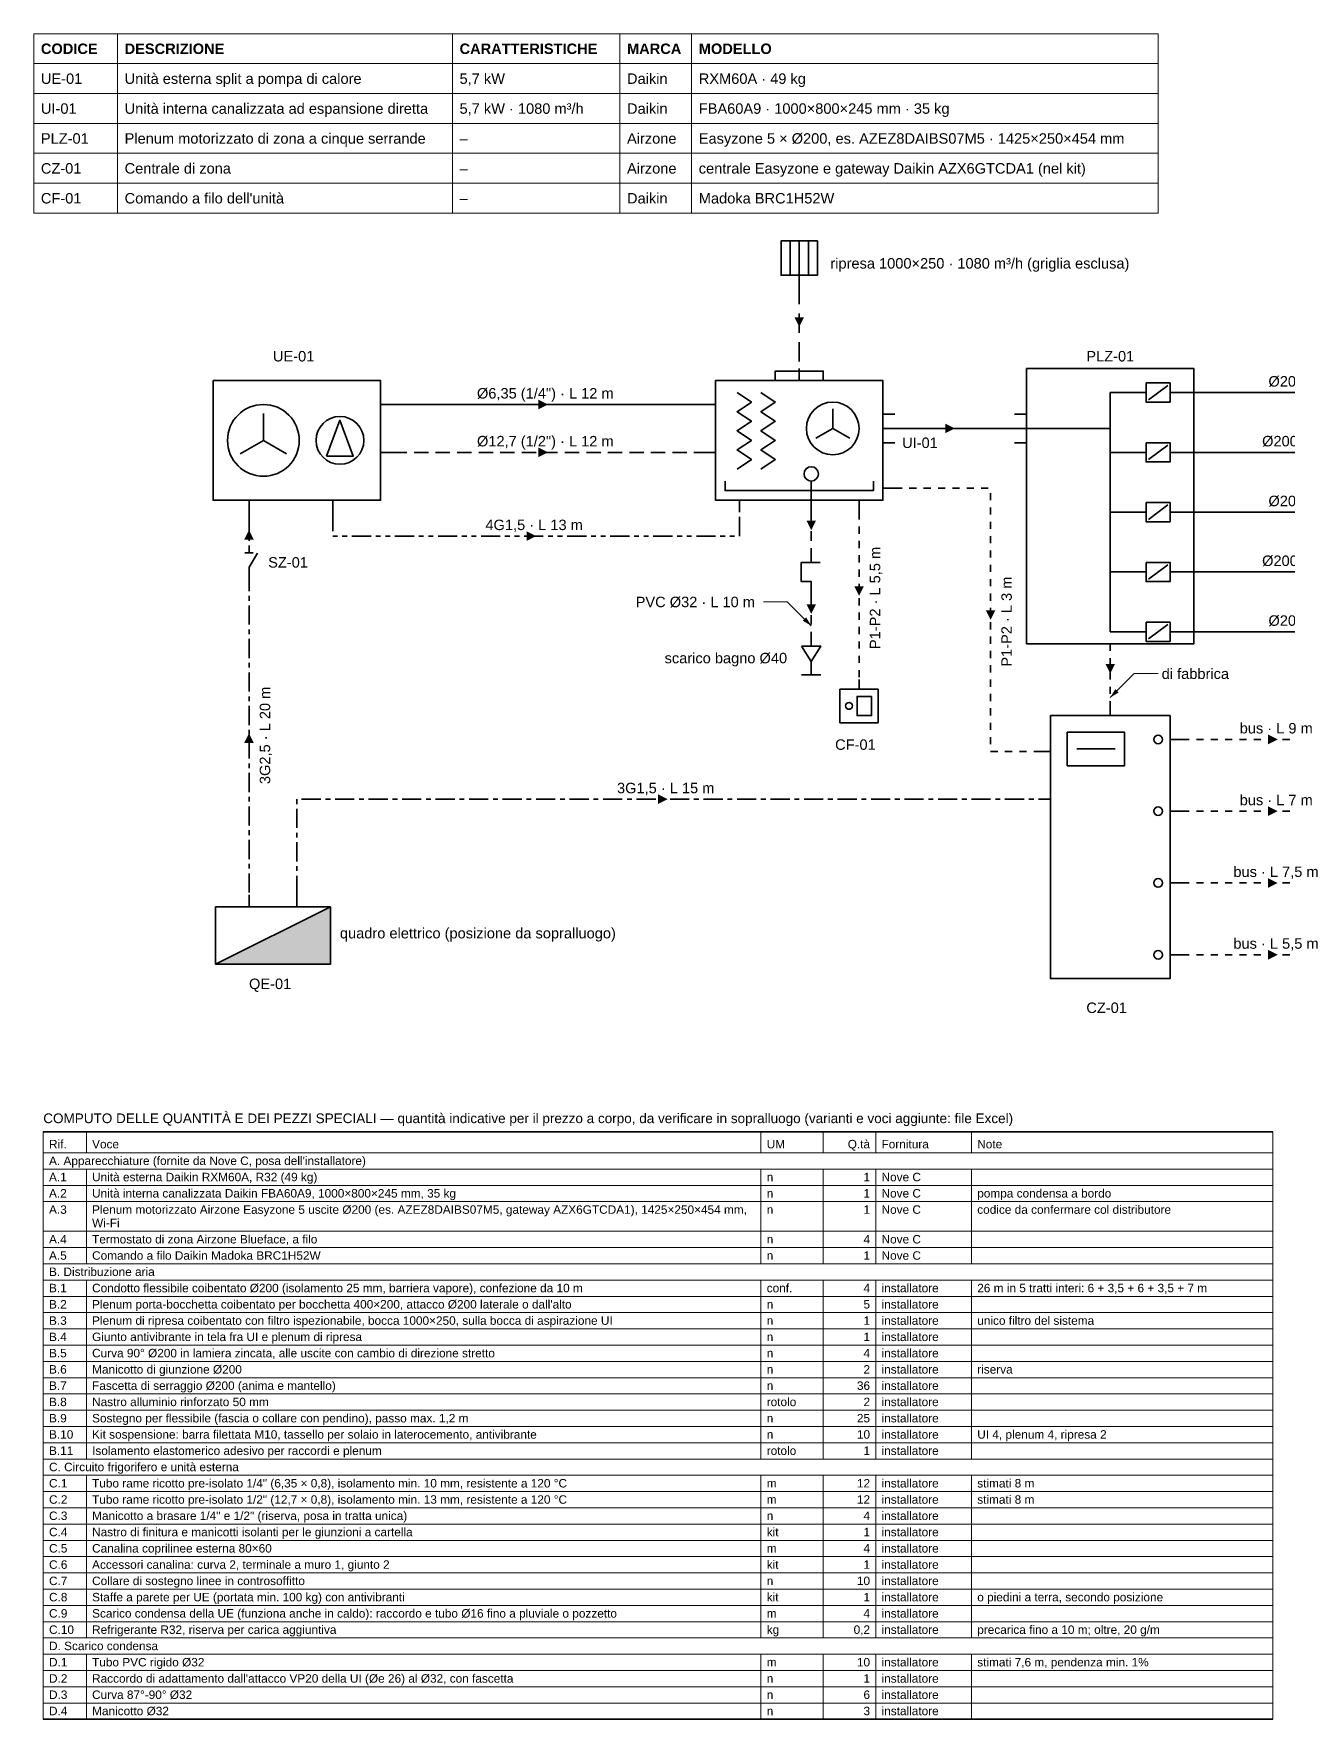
# Model space of a CAD drawing. Header units: millimetres. Extents: x 10 to 584, y 46 to 404.
# Drawn here: x 10 to 272, y 51.7 to 404 of the extents above; entities that cross this region are included whole.
import ezdxf
from ezdxf.enums import TextEntityAlignment as Align

# ---------------------------------------------------------------- set-up
doc = ezdxf.new("R2010")
doc.units = ezdxf.units.MM
for name, pattern in [('NOVEC_TRATTO_1P5_1P5', [3, 1.5, -1.5]), ('NOVEC_TRATTO_2_2', [4, 2, -2]), ('NOVEC_TRATTO_3_1P5', [4.5, 3, -1.5]), ('NOVEC_TRATTO_4_1_1_1', [7, 4, -1, 1, -1]), ('NOVEC_TRATTO_4_1_1_1_1_1', [9, 4, -1, 1, -1, 1, -1]), ('NOVEC_TRATTO_4_2', [6, 4, -2])]:
    doc.linetypes.add(name, pattern=pattern)
for name, color, linetype, lineweight, true_color in [('E-CTRL-BUS', 144, 'NOVEC_TRATTO_1P5_1P5', 35, 0x1f618d), ('E-POWR-CIRC', 13, 'NOVEC_TRATTO_4_1_1_1', 35, 0xb03a2e), ('E-POWR-LINK', 32, 'NOVEC_TRATTO_4_1_1_1_1_1', 35, 0xa04000), ('M-CNDS-PIPE', 252, 'NOVEC_TRATTO_2_2', 35, 0x616a6b), ('M-HVAC-RETN', 134, 'NOVEC_TRATTO_4_2', 35, 0x148f77), ('M-HVAC-SPLY', 134, 'Continuous', 35, 0x148f77), ('M-REFG-GASS', 205, 'NOVEC_TRATTO_3_1P5', 35, 0x6c3483), ('M-REFG-LIQD', 205, 'Continuous', 35, 0x6c3483)]:
    doc.layers.add(name, color=color, linetype=linetype, lineweight=lineweight, true_color=true_color)
for name, color, linetype, lineweight in [('M-ANNO-DIAM', 7, 'Continuous', 18), ('M-ANNO-IDEN', 7, 'Continuous', 18), ('M-ANNO-SCHD', 7, 'Continuous', 18), ('M-DIAG-EQPM', 7, 'Continuous', 35)]:
    doc.layers.add(name, color=color, linetype=linetype, lineweight=lineweight)
doc.styles.add('NOVEC_ARIAL', font='arial.ttf')
doc.styles.add('NOVEC_ARIAL_GRASSETTO', font='arialbd.ttf')

# ---------------------------------------------------------------- blocks, each defined once
blk = doc.blocks.new('NoveC_FlowArrow')
h = blk.add_hatch(color=0)
h.dxf.hatch_style = 1
h.paths.add_polyline_path([(0, 0), (-2, 1), (-2, -1)])
blk = doc.blocks.new('NoveC_ReturnGrille')
at = {"color": 0, "linetype": 'Continuous', "lineweight": -2}
for p, q in [((0.8, -3.1), (8, -3.1)), ((0.8, -5), (8, -5)), ((0.8, -6.9), (8, -6.9)), ((8, -5), (10, -5))]:
    blk.add_line(p, q, dxfattribs=at)
blk.add_lwpolyline([(0.8, -1.2), (8, -1.2), (8, -8.8), (0.8, -8.8)], close=True, dxfattribs=at)
blk = doc.blocks.new('NoveC_SplitOutdoorUnit')
at = {"color": 0, "linetype": 'Continuous', "lineweight": -2}
for p, q in [((13, -15), (13, -9.4)), ((37.5, -7.5), (40, -7.5)), ((13, -15), (8.15, -17.8)), ((13, -15), (17.85, -17.8)), ((37.5, -17.5), (40, -17.5)), ((10, -27.5), (10, -30)), ((27.5, -27.5), (27.5, -30))]:
    blk.add_line(p, q, dxfattribs=at)
for points in [[(2.5, -2.5), (37.5, -2.5), (37.5, -27.5), (2.5, -27.5)], [(26.2, -18.3), (29, -10.8), (31.8, -18.3)]]:
    blk.add_lwpolyline(points, close=True, dxfattribs=at)
for centre, radius in [((13, -15), 7.5), ((29, -15), 5)]:
    blk.add_circle(centre, radius, dxfattribs=at)
blk = doc.blocks.new('NoveC_ElectricalPanel')
at = {"linetype": 'Continuous', "lineweight": -2}
h = blk.add_hatch(color=0, dxfattribs=at)
h.dxf.hatch_style = 1
h.paths.add_polyline_path([(0.5, -14.5), (24.5, -2.5), (24.5, -14.5)])
at = {"color": 0, "linetype": 'Continuous', "lineweight": -2}
for p, q in [((7.5, 0), (7.5, -2.5)), ((17.5, 0), (17.5, -2.5))]:
    blk.add_line(p, q, dxfattribs=at)
for points in [[(0.5, -2.5), (24.5, -2.5), (24.5, -14.5), (0.5, -14.5)], [(0.5, -14.5), (24.5, -2.5), (24.5, -14.5)]]:
    blk.add_lwpolyline(points, close=True, dxfattribs=at)
blk = doc.blocks.new('NoveC_DuctedIndoorUnit')
at = {"color": 0, "linetype": 'Continuous', "lineweight": -2}
for p, q in [((20, 0), (20, -2.5)), ((0, -7.5), (2.5, -7.5)), ((27, -12.5), (27, -8.4)), ((27, -12.5), (23.45, -14.55)), ((27, -12.5), (30.55, -14.55)), ((37.5, -12.5), (40, -12.5)), ((0, -17.5), (2.5, -17.5)), ((22.5, -23.5), (22.5, -30)), ((7.5, -27.5), (7.5, -30)), ((32.5, -27.5), (32.5, -30)), ((37.5, -25), (40, -25))]:
    blk.add_line(p, q, dxfattribs=at)
blk.add_lwpolyline([(2.5, -2.5), (37.5, -2.5), (37.5, -27.5), (2.5, -27.5)], close=True, dxfattribs=at)
for points in [[(15, -2.5), (15, -0.5), (25, -0.5), (25, -2.5)], [(7, -5), (10, -7), (7, -9), (10, -11), (7, -13), (10, -15), (7, -17), (10, -19), (7, -21)], [(12, -5), (15, -7), (12, -9), (15, -11), (12, -13), (15, -15), (12, -17), (15, -19), (12, -21)], [(37.5, -9.5), (40, -9.5)], [(37.5, -15.5), (40, -15.5)], [(4.5, -23.5), (4.5, -25.5), (35.5, -25.5), (35.5, -23.5)]]:
    blk.add_lwpolyline(points, dxfattribs=at)
for centre, radius in [((27, -12.5), 5.5), ((22.5, -22), 1.5)]:
    blk.add_circle(centre, radius, dxfattribs=at)
blk = doc.blocks.new('NoveC_CondensateOutlet')
at = {"color": 0, "linetype": 'Continuous', "lineweight": -2}
for p, q in [((2.5, 0), (2.5, -3)), ((2.5, -6.2), (2.5, -9)), ((0.5, -9), (4.5, -9))]:
    blk.add_line(p, q, dxfattribs=at)
blk.add_lwpolyline([(0.5, -3), (4.5, -3), (2.5, -6.2)], close=True, dxfattribs=at)
blk = doc.blocks.new('NoveC_WiredRemote')
at = {"color": 0, "linetype": 'Continuous', "lineweight": -2}
blk.add_line((0, -5), (2, -5), dxfattribs=at)
for points in [[(2, -1), (9, -1), (9, -9), (2, -9)], [(3.5, -2.4), (7.5, -2.4), (7.5, -5.4), (3.5, -5.4)]]:
    blk.add_lwpolyline(points, close=True, dxfattribs=at)
blk.add_circle((5.5, -7.1), 0.7, dxfattribs=at)
blk = doc.blocks.new('NoveC_ZoningPlenum5')
at = {"color": 0, "linetype": 'Continuous', "lineweight": -2}
for p, q in [((28, -6.5), (32, -3.5)), ((20, -5), (20, -55)), ((20, -5), (27.5, -5)), ((32.5, -5), (40, -5)), ((0, -12.5), (2.5, -12.5)), ((2.5, -12.5), (20, -12.5)), ((20, -17.5), (27.5, -17.5)), ((28, -19), (32, -16)), ((32.5, -17.5), (40, -17.5)), ((20, -30), (27.5, -30)), ((28, -31.5), (32, -28.5)), ((32.5, -30), (40, -30)), ((28, -44), (32, -41)), ((20, -42.5), (27.5, -42.5)), ((32.5, -42.5), (40, -42.5)), ((20, -55), (27.5, -55)), ((28, -56.5), (32, -53.5)), ((32.5, -55), (40, -55))]:
    blk.add_line(p, q, dxfattribs=at)
for points in [[(2.5, 0), (37.5, 0), (37.5, -57.5), (2.5, -57.5)], [(27.5, -3), (32.5, -3), (32.5, -7), (27.5, -7)], [(27.5, -15.5), (32.5, -15.5), (32.5, -19.5), (27.5, -19.5)], [(27.5, -28), (32.5, -28), (32.5, -32), (27.5, -32)], [(27.5, -40.5), (32.5, -40.5), (32.5, -44.5), (27.5, -44.5)], [(27.5, -53), (32.5, -53), (32.5, -57), (27.5, -57)]]:
    blk.add_lwpolyline(points, close=True, dxfattribs=at)
for points in [[(0, -9.5), (2.5, -9.5)], [(0, -15.5), (2.5, -15.5)]]:
    blk.add_lwpolyline(points, dxfattribs=at)
blk = doc.blocks.new('NoveC_ZoneController')
at = {"color": 0, "linetype": 'Continuous', "lineweight": -2}
for p, q in [((15, 0), (15, -2.5)), ((0, -10), (2.5, -10)), ((8, -9.5), (16, -9.5)), ((27.5, -7.5), (30, -7.5)), ((0, -20), (2.5, -20)), ((27.5, -22.5), (30, -22.5)), ((27.5, -37.5), (30, -37.5)), ((27.5, -52.5), (30, -52.5))]:
    blk.add_line(p, q, dxfattribs=at)
for points in [[(2.5, -2.5), (27.5, -2.5), (27.5, -57.5), (2.5, -57.5)], [(6, -6), (18, -6), (18, -13), (6, -13)]]:
    blk.add_lwpolyline(points, close=True, dxfattribs=at)
for centre in [(25, -7.5), (25, -22.5), (25, -37.5), (25, -52.5)]:
    blk.add_circle(centre, 0.9, dxfattribs=at)
blk = doc.blocks.new('NoveC_CondensateTrap')
at = {"color": 0, "linetype": 'Continuous', "lineweight": -2}
blk.add_line((3, -0.6), (3, -2.5), dxfattribs=at)
blk.add_lwpolyline([(0, -2.5), (3, -2.5), (3, -4.6), (7, -4.6), (7, -2.5), (10, -2.5)], dxfattribs=at)
blk = doc.blocks.new('NoveC_IsolatorSwitch')
at = {"color": 0, "linetype": 'Continuous', "lineweight": -2}
for p, q in [((0, -2.5), (1, -2.5)), ((1, -2.5), (3.9, -0.7)), ((4, -1.6), (4, -3.4)), ((4, -2.5), (5, -2.5))]:
    blk.add_line(p, q, dxfattribs=at)

msp = doc.modelspace()

# ---------------------------------------------------------------- linework, layer by layer
at = {"layer": 'E-CTRL-BUS', "flags": 128}
for points in [[(190, 309), (210, 309), (210, 254), (220, 254)], [(182.5, 304), (182.5, 269)], [(235, 276.5), (235, 264)], [(250, 256.5), (290, 256.5)], [(250, 241.5), (290, 241.5)], [(250, 226.5), (290, 226.5)], [(250, 211.5), (290, 211.5)]]:
    msp.add_lwpolyline(points, dxfattribs=at)
at = {"layer": 'E-POWR-CIRC', "flags": 128}
for points in [[(55, 304), (55, 296.5)], [(55, 291.5), (55, 224)], [(65, 224), (65, 244), (220, 244)]]:
    msp.add_lwpolyline(points, dxfattribs=at)
at = {"layer": 'E-POWR-LINK', "flags": 128}
msp.add_lwpolyline([(72.5, 304), (72.5, 299), (157.5, 299), (157.5, 304)], dxfattribs=at)
at = {"layer": 'M-ANNO-DIAM'}
for p, q in [((167.5, 285.25), (162.5, 285.25)), ((172.5, 280.25), (167.5, 285.25)), ((235, 265.25), (240, 270.25)), ((240, 270.25), (245, 270.25))]:
    msp.add_line(p, q, dxfattribs=at)
for points in [[(172.5, 280.25), (170.7322, 281.3107), (171.4393, 282.0178)], [(235, 265.25), (236.0607, 267.0178), (236.7678, 266.3107)]]:
    msp.add_solid(points, dxfattribs=at)
at = {"layer": 'M-ANNO-SCHD'}
for p, q in [((10, 404), (245, 404)), ((10, 404), (10, 366.5)), ((27.5, 404), (27.5, 366.5)), ((97.5, 404), (97.5, 366.5)), ((132.5, 404), (132.5, 366.5)), ((147.5, 404), (147.5, 366.5)), ((245, 404), (245, 366.5)), ((10, 397.75), (245, 397.75)), ((10, 391.5), (245, 391.5)), ((10, 385.25), (245, 385.25)), ((10, 379), (245, 379)), ((10, 372.75), (245, 372.75)), ((10, 366.5), (245, 366.5))]:
    msp.add_line(p, q, dxfattribs=at)
at = {"layer": 'M-ANNO-SCHD', "lineweight": 35}
for p, q in [((12, 174.5), (269, 174.5)), ((12, 51.7), (269, 51.7))]:
    msp.add_line(p, q, dxfattribs=at)
at = {"layer": 'M-ANNO-SCHD', "lineweight": 18}
for p, q in [((12, 174.5), (12, 51.7)), ((21, 174.5), (21, 170.1)), ((162, 174.5), (162, 170.1)), ((175, 174.5), (175, 170.1)), ((186, 174.5), (186, 170.1)), ((206, 174.5), (206, 170.1)), ((269, 174.5), (269, 51.7)), ((12, 170.1), (269, 170.1)), ((12, 166.7), (269, 166.7)), ((21, 166.7), (21, 146.9)), ((162, 166.7), (162, 146.9)), ((175, 166.7), (175, 146.9)), ((186, 166.7), (186, 146.9)), ((206, 166.7), (206, 146.9)), ((12, 163.3), (269, 163.3)), ((12, 159.9), (269, 159.9)), ((12, 153.7), (269, 153.7)), ((12, 150.3), (269, 150.3)), ((12, 146.9), (269, 146.9)), ((12, 143.5), (269, 143.5)), ((21, 143.5), (21, 106.1)), ((162, 143.5), (162, 106.1)), ((175, 143.5), (175, 106.1)), ((186, 143.5), (186, 106.1)), ((206, 143.5), (206, 106.1)), ((12, 140.1), (269, 140.1)), ((12, 136.7), (269, 136.7)), ((12, 133.3), (269, 133.3)), ((12, 129.9), (269, 129.9)), ((12, 126.5), (269, 126.5)), ((12, 123.1), (269, 123.1)), ((12, 119.7), (269, 119.7)), ((12, 116.3), (269, 116.3)), ((12, 112.9), (269, 112.9)), ((12, 109.5), (269, 109.5)), ((12, 106.1), (269, 106.1)), ((12, 102.7), (269, 102.7)), ((21, 102.7), (21, 68.7)), ((162, 102.7), (162, 68.7)), ((175, 102.7), (175, 68.7)), ((186, 102.7), (186, 68.7)), ((206, 102.7), (206, 68.7)), ((12, 99.3), (269, 99.3)), ((12, 95.9), (269, 95.9)), ((12, 92.5), (269, 92.5)), ((12, 89.1), (269, 89.1)), ((12, 85.7), (269, 85.7)), ((12, 82.3), (269, 82.3)), ((12, 78.9), (269, 78.9)), ((12, 75.5), (269, 75.5)), ((12, 72.1), (269, 72.1)), ((12, 68.7), (269, 68.7)), ((12, 65.3), (269, 65.3)), ((21, 65.3), (21, 51.7)), ((162, 65.3), (162, 51.7)), ((175, 65.3), (175, 51.7)), ((186, 65.3), (186, 51.7)), ((206, 65.3), (206, 51.7)), ((12, 61.9), (269, 61.9)), ((12, 58.5), (269, 58.5)), ((12, 55.1), (269, 55.1)), ((12, 51.7), (269, 51.7))]:
    msp.add_line(p, q, dxfattribs=at)
at = {"layer": 'M-CNDS-PIPE', "flags": 128}
for points in [[(172.5, 304), (172.5, 296.5)], [(172.5, 286.5), (172.5, 279)]]:
    msp.add_lwpolyline(points, dxfattribs=at)
at = {"layer": 'M-HVAC-RETN', "flags": 128}
msp.add_lwpolyline([(170, 351.5), (170, 334)], dxfattribs=at)
at = {"layer": 'M-HVAC-SPLY', "flags": 128}
for points in [[(255, 329), (315, 329)], [(190, 321.5), (215, 321.5)], [(255, 316.5), (315, 316.5)], [(255, 304), (315, 304)], [(255, 291.5), (315, 291.5)], [(255, 279), (315, 279)]]:
    msp.add_lwpolyline(points, dxfattribs=at)
at = {"layer": 'M-REFG-GASS', "flags": 128}
msp.add_lwpolyline([(85, 316.5), (150, 316.5)], dxfattribs=at)
at = {"layer": 'M-REFG-LIQD', "flags": 128}
msp.add_lwpolyline([(85, 326.5), (150, 326.5)], dxfattribs=at)

# ---------------------------------------------------------------- block references
at = {"layer": 'E-CTRL-BUS', "rotation": 270}
for p in [(182.5, 286.5), (210, 281.5), (235, 270.25)]:
    msp.add_blockref('NoveC_FlowArrow', p, dxfattribs=at)
at = {"layer": 'E-CTRL-BUS'}
for p in [(270, 256.5), (270, 241.5), (270, 226.5), (270, 211.5)]:
    msp.add_blockref('NoveC_FlowArrow', p, dxfattribs=at)
at = {"layer": 'E-POWR-CIRC', "rotation": 90}
for p in [(55, 300.25), (55, 257.75)]:
    msp.add_blockref('NoveC_FlowArrow', p, dxfattribs=at)
at = {"layer": 'E-POWR-CIRC'}
msp.add_blockref('NoveC_FlowArrow', (142.5, 244), dxfattribs=at)
at = {"layer": 'E-POWR-LINK'}
msp.add_blockref('NoveC_FlowArrow', (115, 299), dxfattribs=at)
at = {"layer": 'M-CNDS-PIPE', "rotation": 270}
for p in [(172.5, 300.25), (172.5, 282.75)]:
    msp.add_blockref('NoveC_FlowArrow', p, dxfattribs=at)
at = {"layer": 'M-DIAG-EQPM', "rotation": 270}
for name, p in [('NoveC_ReturnGrille', (175, 361.5)), ('NoveC_CondensateTrap', (175, 296.5)), ('NoveC_WiredRemote', (187.5, 269))]:
    msp.add_blockref(name, p, dxfattribs=at)
at = {"layer": 'M-DIAG-EQPM'}
for name, p in [('NoveC_SplitOutdoorUnit', (45, 334)), ('NoveC_DuctedIndoorUnit', (150, 334)), ('NoveC_ZoningPlenum5', (215, 334)), ('NoveC_CondensateOutlet', (170, 279)), ('NoveC_ZoneController', (220, 264)), ('NoveC_ElectricalPanel', (47.5, 224))]:
    msp.add_blockref(name, p, dxfattribs=at)
at = {"layer": 'M-DIAG-EQPM', "xscale": -1, "rotation": 270}
msp.add_blockref('NoveC_IsolatorSwitch', (57.5, 291.5), dxfattribs=at)
at = {"layer": 'M-HVAC-RETN', "rotation": 270}
msp.add_blockref('NoveC_FlowArrow', (170, 342.75), dxfattribs=at)
at = {"layer": 'M-HVAC-SPLY'}
msp.add_blockref('NoveC_FlowArrow', (202.5, 321.5), dxfattribs=at)
at = {"layer": 'M-REFG-GASS'}
msp.add_blockref('NoveC_FlowArrow', (117.5, 316.5), dxfattribs=at)
at = {"layer": 'M-REFG-LIQD'}
msp.add_blockref('NoveC_FlowArrow', (117.5, 326.5), dxfattribs=at)

# ---------------------------------------------------------------- texts
at = {"layer": 'M-ANNO-DIAM', "style": 'NOVEC_ARIAL'}
for s, p in [('Ø200 · 270 m³/h · L 6 m', (268.05979, 330.25)), ('Ø6,35 (1/4") · L 12 m', (102.64259, 327.75)), ('Ø12,7 (1/2") · L 12 m', (102.64259, 317.75)), ('Ø200 · 280 m³/h · L 3,5 m', (266.73581, 317.75)), ('Ø200 · 210 m³/h · L 6 m', (268.05979, 305.25)), ('4G1,5 · L 13 m', (104.41138, 300.25)), ('Ø200 · 275 m³/h · L 3,5 m', (266.73581, 292.75)), ('PVC Ø32 · L 10 m', (135.81025, 284.13875)), ('Ø200 · 275 m³/h · L 7 m', (268.05979, 280.25)), ('di fabbrica', (245.75, 269.13875)), ('bus · L 9 m', (262.05933, 257.75)), ('3G1,5 · L 15 m', (131.91137, 245.25)), ('bus · L 7 m', (262.05933, 242.75)), ('bus · L 7,5 m', (260.73535, 227.75)), ('bus · L 5,5 m', (260.73535, 212.75))]:
    msp.add_text(s, height=2.1844, dxfattribs=at).set_placement(p)
for s, p in [('P1-P2 · L 5,5 m', (186.925, 275.38274)), ('P1-P2 · L 3 m', (214.425, 271.70671)), ('3G2,5 · L 20 m', (59.425, 247.16138))]:
    msp.add_text(s, height=2.1844, rotation=90, dxfattribs=at).set_placement(p)
at = {"layer": 'M-ANNO-IDEN', "style": 'NOVEC_ARIAL'}
for s, p in [('ripresa 1000×250 · 1080 m³/h (griglia esclusa)', (176.5, 354.9125)), ('UE-01', (60, 335.5)), ('PLZ-01', (230, 335.5)), ('UI-01', (191.5, 317.4125)), ('SZ-01', (59, 292.4125)), ('scarico bagno Ø40', (141.85223, 272.4125)), ('CF-01', (177.5, 254.325)), ('quadro elettrico (posizione da sopralluogo)', (74, 214.9125)), ('QE-01', (55, 204.325)), ('CZ-01', (230, 199.325))]:
    msp.add_text(s, height=2.1844, dxfattribs=at).set_placement(p)
at = {"layer": 'M-ANNO-SCHD'}
for s, height, style, p in [('CODICE', 2.1844, 'NOVEC_ARIAL_GRASSETTO', (11.5, 399.76375)), ('DESCRIZIONE', 2.1844, 'NOVEC_ARIAL_GRASSETTO', (29, 399.76375)), ('CARATTERISTICHE', 2.1844, 'NOVEC_ARIAL_GRASSETTO', (99, 399.76375)), ('MARCA', 2.1844, 'NOVEC_ARIAL_GRASSETTO', (134, 399.76375)), ('MODELLO', 2.1844, 'NOVEC_ARIAL_GRASSETTO', (149, 399.76375)), ('UE-01', 2.1844, 'NOVEC_ARIAL', (11.5, 393.51375)), ('Unità esterna split a pompa di calore', 2.1844, 'NOVEC_ARIAL', (29, 393.51375)), ('5,7 kW', 2.1844, 'NOVEC_ARIAL', (99, 393.51375)), ('Daikin', 2.1844, 'NOVEC_ARIAL', (134, 393.51375)), ('RXM60A · 49 kg', 2.1844, 'NOVEC_ARIAL', (149, 393.51375)), ('UI-01', 2.1844, 'NOVEC_ARIAL', (11.5, 387.26375)), ('Unità interna canalizzata ad espansione diretta', 2.1844, 'NOVEC_ARIAL', (29, 387.26375)), ('5,7 kW · 1080 m³/h', 2.1844, 'NOVEC_ARIAL', (99, 387.26375)), ('Daikin', 2.1844, 'NOVEC_ARIAL', (134, 387.26375)), ('FBA60A9 · 1000×800×245 mm · 35 kg', 2.1844, 'NOVEC_ARIAL', (149, 387.26375)), ('PLZ-01', 2.1844, 'NOVEC_ARIAL', (11.5, 381.01375)), ('Plenum motorizzato di zona a cinque serrande', 2.1844, 'NOVEC_ARIAL', (29, 381.01375)), ('–', 2.1844, 'NOVEC_ARIAL', (99, 381.01375)), ('Airzone', 2.1844, 'NOVEC_ARIAL', (134, 381.01375)), ('Easyzone 5 × Ø200, es. AZEZ8DAIBS07M5 · 1425×250×454 mm', 2.1844, 'NOVEC_ARIAL', (149, 381.01375)), ('CZ-01', 2.1844, 'NOVEC_ARIAL', (11.5, 374.76375)), ('Centrale di zona', 2.1844, 'NOVEC_ARIAL', (29, 374.76375)), ('Airzone', 2.1844, 'NOVEC_ARIAL', (134, 374.76375)), ('centrale Easyzone e gateway Daikin AZX6GTCDA1 (nel kit)', 2.1844, 'NOVEC_ARIAL', (149, 374.76375)), ('–', 2.1844, 'NOVEC_ARIAL', (99, 374.76375)), ('CF-01', 2.1844, 'NOVEC_ARIAL', (11.5, 368.51375)), ("Comando a filo dell'unità", 2.1844, 'NOVEC_ARIAL', (29, 368.51375)), ('Daikin', 2.1844, 'NOVEC_ARIAL', (134, 368.51375)), ('Madoka BRC1H52W', 2.1844, 'NOVEC_ARIAL', (149, 368.51375)), ('–', 2.1844, 'NOVEC_ARIAL', (99, 368.51375)), ('COMPUTO DELLE QUANTITÀ E DEI PEZZI SPECIALI — quantità indicative per il prezzo a corpo, da verificare in sopralluogo (varianti e voci aggiunte: file Excel)', 2.0208384, 'NOVEC_ARIAL', (12, 176.3)), ('Rif.', 1.768234, 'NOVEC_ARIAL', (13.2, 171.03)), ('Voce', 1.768234, 'NOVEC_ARIAL', (22.2, 171.03)), ('UM', 1.768234, 'NOVEC_ARIAL', (163.2, 171.03)), ('Fornitura', 1.768234, 'NOVEC_ARIAL', (187.2, 171.03)), ('Note', 1.768234, 'NOVEC_ARIAL', (207.2, 171.03)), ("A. Apparecchiature (fornite da Nove C, posa dell'installatore)", 1.7682336, 'NOVEC_ARIAL', (13.2, 167.55)), ('A.1', 1.768234, 'NOVEC_ARIAL', (13.2, 164.15)), ('Unità esterna Daikin RXM60A, R32 (49 kg)', 1.7682336, 'NOVEC_ARIAL', (22.2, 164.15)), ('Nove C', 1.768234, 'NOVEC_ARIAL', (187.2, 164.15)), ('A.2', 1.768234, 'NOVEC_ARIAL', (13.2, 160.75)), ('Unità interna canalizzata Daikin FBA60A9, 1000×800×245 mm, 35 kg', 1.7682336, 'NOVEC_ARIAL', (22.2, 160.75)), ('n', 1.76823, 'NOVEC_ARIAL', (163.2, 164.15)), ('n', 1.76823, 'NOVEC_ARIAL', (163.2, 160.75)), ('Nove C', 1.768234, 'NOVEC_ARIAL', (187.2, 160.75)), ('pompa condensa a bordo', 1.7682336, 'NOVEC_ARIAL', (207.2, 160.75)), ('A.3', 1.768234, 'NOVEC_ARIAL', (13.2, 157.35)), ('Plenum motorizzato Airzone Easyzone 5 uscite Ø200 (es. AZEZ8DAIBS07M5, gateway AZX6GTCDA1), 1425×250×454 mm,', 1.7682336, 'NOVEC_ARIAL', (22.2, 157.35)), ('n', 1.76823, 'NOVEC_ARIAL', (163.2, 157.35)), ('Nove C', 1.768234, 'NOVEC_ARIAL', (187.2, 157.35)), ('codice da confermare col distributore', 1.7682336, 'NOVEC_ARIAL', (207.2, 157.35)), ('Wi-Fi', 1.768234, 'NOVEC_ARIAL', (22.2, 154.55)), ('A.4', 1.768234, 'NOVEC_ARIAL', (13.2, 151.15)), ('Termostato di zona Airzone Blueface, a filo', 1.7682336, 'NOVEC_ARIAL', (22.2, 151.15)), ('n', 1.76823, 'NOVEC_ARIAL', (163.2, 151.15)), ('Nove C', 1.768234, 'NOVEC_ARIAL', (187.2, 151.15)), ('A.5', 1.768234, 'NOVEC_ARIAL', (13.2, 147.75)), ('Comando a filo Daikin Madoka BRC1H52W', 1.7682336, 'NOVEC_ARIAL', (22.2, 147.75)), ('n', 1.76823, 'NOVEC_ARIAL', (163.2, 147.75)), ('Nove C', 1.768234, 'NOVEC_ARIAL', (187.2, 147.75)), ('B. Distribuzione aria', 1.7682336, 'NOVEC_ARIAL', (13.2, 144.35)), ('B.1', 1.768234, 'NOVEC_ARIAL', (13.2, 140.95)), ('Condotto flessibile coibentato Ø200 (isolamento 25 mm, barriera vapore), confezione da 10 m', 1.7682336, 'NOVEC_ARIAL', (22.2, 140.95)), ('conf.', 1.768234, 'NOVEC_ARIAL', (163.2, 140.95)), ('installatore', 1.7682336, 'NOVEC_ARIAL', (187.2, 140.95)), ('26 m in 5 tratti interi: 6 + 3,5 + 6 + 3,5 + 7 m', 1.7682336, 'NOVEC_ARIAL', (207.2, 140.95)), ('B.2', 1.768234, 'NOVEC_ARIAL', (13.2, 137.55)), ("Plenum porta-bocchetta coibentato per bocchetta 400×200, attacco Ø200 laterale o dall'alto", 1.7682336, 'NOVEC_ARIAL', (22.2, 137.55)), ('n', 1.76823, 'NOVEC_ARIAL', (163.2, 137.55)), ('installatore', 1.7682336, 'NOVEC_ARIAL', (187.2, 137.55)), ('B.3', 1.768234, 'NOVEC_ARIAL', (13.2, 134.15)), ('Plenum di ripresa coibentato con filtro ispezionabile, bocca 1000×250, sulla bocca di aspirazione UI', 1.7682336, 'NOVEC_ARIAL', (22.2, 134.15)), ('n', 1.76823, 'NOVEC_ARIAL', (163.2, 134.15)), ('installatore', 1.7682336, 'NOVEC_ARIAL', (187.2, 134.15)), ('unico filtro del sistema', 1.7682336, 'NOVEC_ARIAL', (207.2, 134.15)), ('B.4', 1.768234, 'NOVEC_ARIAL', (13.2, 130.75)), ('Giunto antivibrante in tela fra UI e plenum di ripresa', 1.7682336, 'NOVEC_ARIAL', (22.2, 130.75)), ('n', 1.76823, 'NOVEC_ARIAL', (163.2, 130.75)), ('installatore', 1.7682336, 'NOVEC_ARIAL', (187.2, 130.75)), ('B.5', 1.768234, 'NOVEC_ARIAL', (13.2, 127.35)), ('Curva 90° Ø200 in lamiera zincata, alle uscite con cambio di direzione stretto', 1.7682336, 'NOVEC_ARIAL', (22.2, 127.35)), ('n', 1.76823, 'NOVEC_ARIAL', (163.2, 127.35)), ('installatore', 1.7682336, 'NOVEC_ARIAL', (187.2, 127.35)), ('B.6', 1.768234, 'NOVEC_ARIAL', (13.2, 123.95)), ('Manicotto di giunzione Ø200', 1.7682336, 'NOVEC_ARIAL', (22.2, 123.95)), ('n', 1.76823, 'NOVEC_ARIAL', (163.2, 123.95)), ('installatore', 1.7682336, 'NOVEC_ARIAL', (187.2, 123.95)), ('riserva', 1.768234, 'NOVEC_ARIAL', (207.2, 123.95)), ('B.7', 1.768234, 'NOVEC_ARIAL', (13.2, 120.55)), ('Fascetta di serraggio Ø200 (anima e mantello)', 1.7682336, 'NOVEC_ARIAL', (22.2, 120.55)), ('n', 1.76823, 'NOVEC_ARIAL', (163.2, 120.55)), ('installatore', 1.7682336, 'NOVEC_ARIAL', (187.2, 120.55)), ('B.8', 1.768234, 'NOVEC_ARIAL', (13.2, 117.15)), ('Nastro alluminio rinforzato 50 mm', 1.7682336, 'NOVEC_ARIAL', (22.2, 117.15)), ('rotolo', 1.768234, 'NOVEC_ARIAL', (163.2, 117.15)), ('installatore', 1.7682336, 'NOVEC_ARIAL', (187.2, 117.15)), ('B.9', 1.768234, 'NOVEC_ARIAL', (13.2, 113.75)), ('Sostegno per flessibile (fascia o collare con pendino), passo max. 1,2 m', 1.7682336, 'NOVEC_ARIAL', (22.2, 113.75)), ('n', 1.76823, 'NOVEC_ARIAL', (163.2, 113.75)), ('installatore', 1.7682336, 'NOVEC_ARIAL', (187.2, 113.75)), ('B.10', 1.768234, 'NOVEC_ARIAL', (13.2, 110.35)), ('Kit sospensione: barra filettata M10, tassello per solaio in laterocemento, antivibrante', 1.7682336, 'NOVEC_ARIAL', (22.2, 110.35)), ('n', 1.76823, 'NOVEC_ARIAL', (163.2, 110.35)), ('installatore', 1.7682336, 'NOVEC_ARIAL', (187.2, 110.35)), ('UI 4, plenum 4, ripresa 2', 1.7682336, 'NOVEC_ARIAL', (207.2, 110.35)), ('B.11', 1.768234, 'NOVEC_ARIAL', (13.2, 106.95)), ('Isolamento elastomerico adesivo per raccordi e plenum', 1.7682336, 'NOVEC_ARIAL', (22.2, 106.95)), ('rotolo', 1.768234, 'NOVEC_ARIAL', (163.2, 106.95)), ('installatore', 1.7682336, 'NOVEC_ARIAL', (187.2, 106.95)), ('C. Circuito frigorifero e unità esterna', 1.7682336, 'NOVEC_ARIAL', (13.2, 103.55)), ('C.1', 1.768234, 'NOVEC_ARIAL', (13.2, 100.15)), ('Tubo rame ricotto pre-isolato 1/4" (6,35 × 0,8), isolamento min. 10 mm, resistente a 120 °C', 1.7682336, 'NOVEC_ARIAL', (22.2, 100.15)), ('m', 1.76823, 'NOVEC_ARIAL', (163.2, 100.15)), ('installatore', 1.7682336, 'NOVEC_ARIAL', (187.2, 100.15)), ('stimati 8 m', 1.7682336, 'NOVEC_ARIAL', (207.2, 100.15)), ('C.2', 1.768234, 'NOVEC_ARIAL', (13.2, 96.75)), ('C.3', 1.768234, 'NOVEC_ARIAL', (13.2, 93.35)), ('Tubo rame ricotto pre-isolato 1/2" (12,7 × 0,8), isolamento min. 13 mm, resistente a 120 °C', 1.7682336, 'NOVEC_ARIAL', (22.2, 96.75)), ('Manicotto a brasare 1/4" e 1/2" (riserva, posa in tratta unica)', 1.7682336, 'NOVEC_ARIAL', (22.2, 93.35)), ('m', 1.76823, 'NOVEC_ARIAL', (163.2, 96.75)), ('installatore', 1.7682336, 'NOVEC_ARIAL', (187.2, 96.75)), ('installatore', 1.7682336, 'NOVEC_ARIAL', (187.2, 93.35)), ('stimati 8 m', 1.7682336, 'NOVEC_ARIAL', (207.2, 96.75)), ('C.4', 1.768234, 'NOVEC_ARIAL', (13.2, 89.95)), ('Nastro di finitura e manicotti isolanti per le giunzioni a cartella', 1.7682336, 'NOVEC_ARIAL', (22.2, 89.95)), ('n', 1.76823, 'NOVEC_ARIAL', (163.2, 93.35)), ('kit', 1.768234, 'NOVEC_ARIAL', (163.2, 89.95)), ('installatore', 1.7682336, 'NOVEC_ARIAL', (187.2, 89.95)), ('C.5', 1.768234, 'NOVEC_ARIAL', (13.2, 86.55)), ('Canalina coprilinee esterna 80×60', 1.7682336, 'NOVEC_ARIAL', (22.2, 86.55)), ('installatore', 1.7682336, 'NOVEC_ARIAL', (187.2, 86.55)), ('C.6', 1.768234, 'NOVEC_ARIAL', (13.2, 83.15)), ('Accessori canalina: curva 2, terminale a muro 1, giunto 2', 1.7682336, 'NOVEC_ARIAL', (22.2, 83.15)), ('m', 1.76823, 'NOVEC_ARIAL', (163.2, 86.55)), ('kit', 1.768234, 'NOVEC_ARIAL', (163.2, 83.15)), ('installatore', 1.7682336, 'NOVEC_ARIAL', (187.2, 83.15)), ('C.7', 1.768234, 'NOVEC_ARIAL', (13.2, 79.75)), ('Collare di sostegno linee in controsoffitto', 1.7682336, 'NOVEC_ARIAL', (22.2, 79.75)), ('n', 1.76823, 'NOVEC_ARIAL', (163.2, 79.75)), ('installatore', 1.7682336, 'NOVEC_ARIAL', (187.2, 79.75)), ('C.8', 1.768234, 'NOVEC_ARIAL', (13.2, 76.35)), ('Staffe a parete per UE (portata min. 100 kg) con antivibranti', 1.7682336, 'NOVEC_ARIAL', (22.2, 76.35)), ('kit', 1.768234, 'NOVEC_ARIAL', (163.2, 76.35)), ('installatore', 1.7682336, 'NOVEC_ARIAL', (187.2, 76.35)), ('o piedini a terra, secondo posizione', 1.7682336, 'NOVEC_ARIAL', (207.2, 76.35)), ('C.9', 1.768234, 'NOVEC_ARIAL', (13.2, 72.95)), ('Scarico condensa della UE (funziona anche in caldo): raccordo e tubo Ø16 fino a pluviale o pozzetto', 1.7682336, 'NOVEC_ARIAL', (22.2, 72.95)), ('m', 1.76823, 'NOVEC_ARIAL', (163.2, 72.95)), ('installatore', 1.7682336, 'NOVEC_ARIAL', (187.2, 72.95)), ('C.10', 1.768234, 'NOVEC_ARIAL', (13.2, 69.55)), ('Refrigerante R32, riserva per carica aggiuntiva', 1.7682336, 'NOVEC_ARIAL', (22.2, 69.55)), ('kg', 1.768234, 'NOVEC_ARIAL', (163.2, 69.55)), ('installatore', 1.7682336, 'NOVEC_ARIAL', (187.2, 69.55)), ('precarica fino a 10 m; oltre, 20 g/m', 1.7682336, 'NOVEC_ARIAL', (207.2, 69.55)), ('D. Scarico condensa', 1.7682336, 'NOVEC_ARIAL', (13.2, 66.15)), ('D.1', 1.768234, 'NOVEC_ARIAL', (13.2, 62.75)), ('Tubo PVC rigido Ø32', 1.7682336, 'NOVEC_ARIAL', (22.2, 62.75)), ('m', 1.76823, 'NOVEC_ARIAL', (163.2, 62.75)), ('installatore', 1.7682336, 'NOVEC_ARIAL', (187.2, 62.75)), ('stimati 7,6 m, pendenza min. 1%', 1.7682336, 'NOVEC_ARIAL', (207.2, 62.75)), ('D.2', 1.768234, 'NOVEC_ARIAL', (13.2, 59.35)), ("Raccordo di adattamento dall'attacco VP20 della UI (Øe 26) al Ø32, con fascetta", 1.7682336, 'NOVEC_ARIAL', (22.2, 59.35)), ('n', 1.76823, 'NOVEC_ARIAL', (163.2, 59.35)), ('installatore', 1.7682336, 'NOVEC_ARIAL', (187.2, 59.35)), ('D.3', 1.768234, 'NOVEC_ARIAL', (13.2, 55.95)), ('Curva 87°-90° Ø32', 1.7682336, 'NOVEC_ARIAL', (22.2, 55.95)), ('n', 1.76823, 'NOVEC_ARIAL', (163.2, 55.95)), ('installatore', 1.7682336, 'NOVEC_ARIAL', (187.2, 55.95)), ('D.4', 1.768234, 'NOVEC_ARIAL', (13.2, 52.55)), ('Manicotto Ø32', 1.7682336, 'NOVEC_ARIAL', (22.2, 52.55)), ('n', 1.76823, 'NOVEC_ARIAL', (163.2, 52.55)), ('installatore', 1.7682336, 'NOVEC_ARIAL', (187.2, 52.55))]:
    msp.add_text(s, height=height, dxfattribs=dict(at, style=style)).set_placement(p)
at = {"layer": 'M-ANNO-SCHD', "style": 'NOVEC_ARIAL'}
for s, height, p in [('Q.tà', 1.768234, (184.8, 171.03)), ('1', 1.76823, (184.8, 164.15)), ('1', 1.76823, (184.8, 160.75)), ('1', 1.76823, (184.8, 157.35)), ('4', 1.76823, (184.8, 151.15)), ('1', 1.76823, (184.8, 147.75)), ('4', 1.76823, (184.8, 140.95)), ('5', 1.76823, (184.8, 137.55)), ('1', 1.76823, (184.8, 134.15)), ('1', 1.76823, (184.8, 130.75)), ('4', 1.76823, (184.8, 127.35)), ('2', 1.76823, (184.8, 123.95)), ('36', 1.768234, (184.8, 120.55)), ('2', 1.76823, (184.8, 117.15)), ('25', 1.768234, (184.8, 113.75)), ('10', 1.768234, (184.8, 110.35)), ('1', 1.76823, (184.8, 106.95)), ('12', 1.768234, (184.8, 100.15)), ('12', 1.768234, (184.8, 96.75)), ('4', 1.76823, (184.8, 93.35)), ('1', 1.76823, (184.8, 89.95)), ('4', 1.76823, (184.8, 86.55)), ('1', 1.76823, (184.8, 83.15)), ('10', 1.768234, (184.8, 79.75)), ('1', 1.76823, (184.8, 76.35)), ('4', 1.76823, (184.8, 72.95)), ('0,2', 1.768234, (184.8, 69.55)), ('10', 1.768234, (184.8, 62.75)), ('1', 1.76823, (184.8, 59.35)), ('6', 1.76823, (184.8, 55.95)), ('3', 1.76823, (184.8, 52.55))]:
    msp.add_text(s, height=height, dxfattribs=at).set_placement(p, align=Align.RIGHT)

doc.saveas('drawing.dxf')
